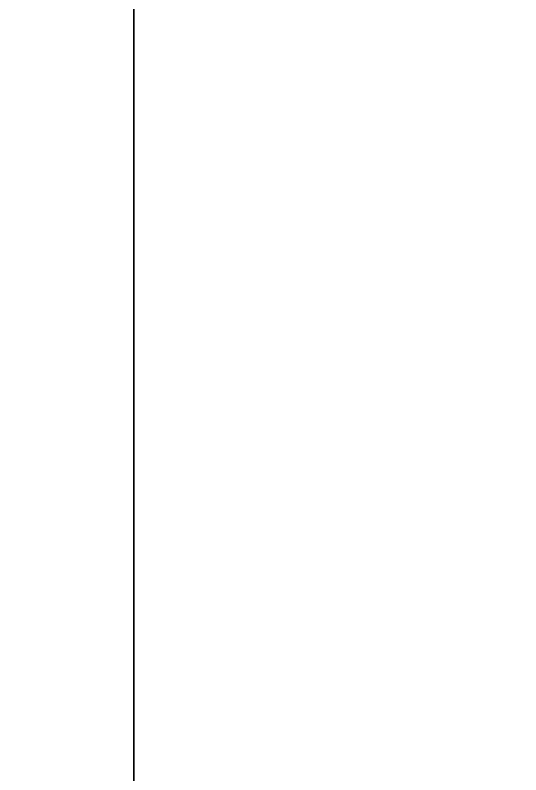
# Model space of a CAD drawing. Header units: millimetres. Extents: x 1336014 to 2939047, y -333549 to -60566.
# Drawn here: x 1395479 to 1395822, y -202950 to -202435 of the extents above; entities that cross this region are included whole.
import ezdxf

# ---------------------------------------------------------------- set-up
doc = ezdxf.new("R2010")
doc.units = ezdxf.units.MM
doc.header["$MEASUREMENT"] = 0
doc.layers.add('05.Text', color=253, linetype='Continuous', lineweight=18)
doc.layers.add('12.Khung', color=36, linetype='Continuous', lineweight=25)
doc.layers.add('Tpl_Bound', color=1, linetype='Continuous', plot=False)

# ---------------------------------------------------------------- blocks, each defined once
blk = doc.blocks.new('100')
at = {"layer": '12.Khung'}
blk.add_lwpolyline([(1901579.2, -945939.8), (1901579.2, -916240.1), (1859579.6, -916240.1), (1859579.6, -945939.8)], close=True, dxfattribs=at)
blk.add_lwpolyline([(1901579.2, -945939.8), (1901579.2, -916240.1), (1859579.6, -916240.1), (1859579.6, -945939.8)], close=True, dxfattribs=at)
blk.add_lwpolyline([(1901579.2, -945939.8), (1901579.2, -916240.1), (1859579.6, -916240.1), (1859579.6, -945939.8)], close=True, dxfattribs=at)

msp = doc.modelspace()

# ---------------------------------------------------------------- linework, layer by layer
at = {"layer": 'Tpl_Bound', "color": 1}
for points in [[(1385059.37, -206472.43), (1385059.37, -199047.5), (1395559.28, -199047.5), (1395559.28, -206472.43)], [(1395559.28, -206472.43), (1395559.28, -199047.5), (1406059.18, -199047.5), (1406059.18, -206472.43)]]:
    msp.add_lwpolyline(points, close=True, dxfattribs=at)

# ---------------------------------------------------------------- block references
at = {"layer": '05.Text', "xscale": 0.25, "yscale": 0.25, "zscale": 0.25}
for p in [(920164.46, 30012.52), (930664.37, 30012.52)]:
    msp.add_blockref('100', p, dxfattribs=at)

doc.saveas('drawing.dxf')
